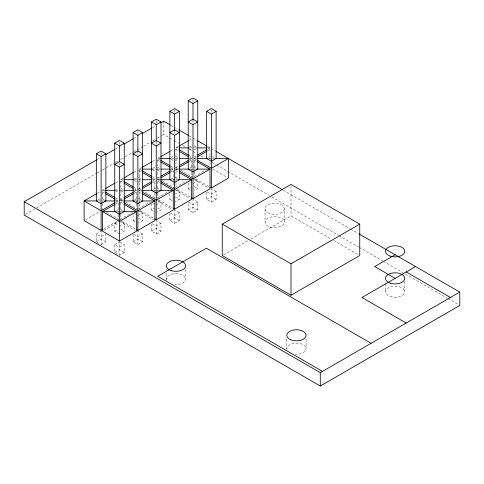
<?xml version="1.0" encoding="UTF-8"?>
<svg xmlns="http://www.w3.org/2000/svg" width="484" height="484" viewBox="0 0 484 484"><rect width="100%" height="100%" fill="white"/><g stroke="black" fill="none" stroke-linecap="round" stroke-linejoin="round"><path stroke-width="0.36" stroke-dasharray="2.42 1.81" d="M97.223 159.563L100.484 157.681M115.482 149.024L120.044 146.386M133.735 138.484L136.996 136.603M152.642 127.564L155.255 126.058M25.507 214.327L35.937 208.308M36.59 207.932L96.57 173.302M97.223 172.921L101.785 170.289M102.439 169.914L105.7 168.027M106.353 167.652L114.829 162.757M115.482 162.382L120.044 159.75M120.697 159.369L124.606 157.112M125.259 156.737L133.082 152.218M133.735 151.843L142.865 146.573M143.518 146.198L151.994 141.304M152.642 140.929L156.556 138.666M157.209 138.291L161.771 135.659M162.424 135.278L163.725 134.528L168.958 137.547M97.181 193.382L100.454 191.489M104.435 189.196L102.475 190.327L102.475 203.171M115.561 182.77L118.834 180.883M123.468 178.203L120.849 179.715L120.849 199.366L124.775 201.634M133.935 172.159L136.555 170.646M141.842 167.597L139.229 169.11L139.229 188.754L156.241 198.579M152.315 161.547L155.588 159.659M160.222 156.985L157.602 158.498L157.602 178.142L161.529 180.411M170.689 150.941L173.308 149.429M178.596 146.374L175.982 147.886L175.982 167.537L179.909 169.805M189.069 140.33L192.342 138.442M97.538 200.249L100.515 198.531M115.319 189.982L118.296 188.264M134.292 179.032L136.676 177.652M152.666 168.42L155.648 166.702M171.046 157.808L173.429 156.435M189.419 147.203L192.402 145.478M120.679 192.39L123.656 190.672M138.46 182.123L141.437 180.405M157.433 171.173L160.41 169.448M175.214 160.906L178.191 159.188M194.187 149.949L196.571 148.576M85.402 219.827L99.801 211.514M115.507 202.445L119.487 200.152L123.468 202.445M120.141 199.771L123.468 197.853M133.887 191.839L137.867 189.54L141.842 191.839M138.521 189.165L141.842 187.241M152.26 181.228L156.241 178.929M157.548 178.172L160.222 176.636M170.64 170.616L174.615 168.323M175.275 167.942L178.596 166.024M189.069 159.98L192.995 157.711M194.302 156.955L196.921 155.443M207.394 149.399L210.008 147.886L210.008 161.493M115.561 203.988L118.834 202.1M120.849 213.783L120.849 200.939L123.468 199.426M133.935 193.382L136.555 191.87M139.223 203.171L139.223 190.327L141.842 188.814M152.315 182.77L155.588 180.883M157.602 192.565L157.602 179.715L160.222 178.203M170.689 172.159L173.308 170.646M175.982 182.71L175.982 169.11L178.596 167.597M189.069 161.547L192.342 159.659M194.356 171.342L194.356 158.498L196.322 157.367M207.442 150.941L210.715 149.054M116.511 210.516L118.296 209.481M134.292 200.249L136.676 198.876M153.265 189.292L155.648 187.919M171.046 179.032L173.429 177.652M190.018 168.075L192.402 166.702M208.392 157.463L210.776 156.09M103.727 228.896L116.819 221.339M120.141 219.421L132.574 212.24M138.521 208.81L150.3 202.009M157.548 197.823L169.327 191.023M175.275 187.592L187.054 180.792M194.302 176.606L205.428 170.18M96.346 233.947L101.108 231.195L101.108 244.553L96.346 241.806L96.346 233.947L101.108 236.694L105.282 234.286M119.487 233.947L114.72 231.195L114.72 223.336L118.895 220.928M103.782 230.438L118.181 222.126M119.487 226.088L124.249 223.336L124.249 231.195L120.679 233.258M137.867 215.477L142.629 212.724L142.629 220.583L138.46 222.991M156.241 204.865L161.003 202.118L161.003 209.977L157.433 212.04M174.615 194.259L179.382 191.507L179.382 199.366L175.214 201.774M192.995 183.648L197.762 180.895L197.762 188.754L194.187 190.817M96.346 241.806L101.108 239.054L105.875 241.806L105.875 233.947M114.72 231.195L118.296 229.132M133.1 214.872L133.1 220.583L135.484 219.21M151.48 203.546L151.48 209.977L154.457 208.253M169.854 193.648L169.854 199.366L172.237 197.992M188.228 183.037L188.228 188.754L190.611 187.381M101.108 244.553L105.875 241.806M114.72 244.553L119.487 241.806L119.487 255.165L114.72 252.412L114.72 244.553L119.487 247.306L124.249 244.553L124.249 252.412L119.487 255.165M133.1 234.661L133.1 241.806L137.867 244.553L142.629 241.806L142.629 233.947L137.867 236.694L133.693 234.286M151.474 224.05L151.474 231.195L156.241 233.947L161.003 231.195L161.003 223.336L156.241 226.088L152.073 223.681M169.854 213.438L169.854 220.583L174.615 223.336L179.382 220.583L179.382 212.724L174.615 215.477L170.447 213.069M197.762 202.118L192.995 204.865L188.228 202.118L188.228 209.977L192.995 212.724L197.762 209.977L197.762 202.118L192.995 199.366L192.995 212.724M206.607 192.221L206.607 199.366L211.375 202.118L216.136 199.366L216.136 191.507L211.375 194.259L207.2 191.852M114.72 252.412L119.487 249.665L124.249 252.412M133.1 241.806L137.861 239.054L142.629 241.806M151.474 231.195L156.241 228.442L161.003 231.195M169.854 220.583L174.615 217.836L179.382 220.583M188.228 209.977L192.995 207.225L197.762 209.977M206.607 199.366L211.375 196.613L216.136 199.366M223.572 254.802L248.449 240.439M251.069 238.927L291.005 215.87L330.941 238.927M178.245 147.886L175.982 147.886L178.596 149.399M189.595 147.886L196.395 147.886M207.745 147.886L210.008 147.886M160.627 158.498L157.602 158.498L160.222 160.01M171.215 158.498L174.996 158.498M175.752 158.498L178.778 158.498M189.365 158.498L191.634 158.498L191.634 171.342M194.356 158.498L196.625 158.498M208.725 158.498L211.75 158.498M212.506 158.498L214.019 158.498M141.497 169.11L139.229 169.11L141.842 170.616M152.085 169.11L156.622 169.11M157.373 169.11L160.398 169.11M170.235 169.11L173.26 169.11L173.26 181.954M175.982 169.11L178.245 169.11M190.345 169.11L195.645 169.11M123.117 179.715L120.849 179.715L123.468 181.228M134.461 179.715L141.267 179.715M152.611 179.715L154.88 179.715L154.88 192.565M157.602 179.715L160.627 179.715M172.727 179.715L174.996 179.715M175.752 179.715L177.265 179.715M104.738 190.327L102.475 190.327L104.435 191.458M115.325 190.327L119.863 190.327M120.625 190.327L123.65 190.327M134.237 190.327L136.5 190.327L136.5 203.171M139.223 190.327L141.497 190.327M153.597 190.327L156.622 190.327M157.373 190.327L158.885 190.327M98.464 200.939L103.757 200.939M115.858 200.939L118.126 200.939L118.126 213.783M120.849 200.939L123.117 200.939M135.218 200.939L140.511 200.939M116.838 211.544L119.863 211.544M120.625 211.544L122.131 211.544M170.919 125.32L173.532 126.826M174.186 127.201L178.759 129.845M189.22 135.883L192.487 137.771M193.14 138.146L196.921 140.33M207.394 146.374L215.362 150.978M283.334 190.218L349.999 228.708M350.652 229.083L358.493 233.615M194.187 145.823L196.571 147.203M212.561 156.435L214.351 157.463M189.419 148.576L192.402 150.294M169.612 137.922L173.532 140.185M174.186 140.566L178.759 143.203M182.68 145.472L185.293 146.979M189.22 149.241L192.487 151.129M193.14 151.51L196.407 153.392M200.981 156.036L202.941 157.167M212.095 162.449L216.015 164.717M216.669 165.092L268.953 195.282M271.566 196.788L338.231 235.278M338.885 235.654L358.493 246.973M359.146 247.354L382.675 260.937M383.334 261.312L402.936 272.631M405.556 274.144L447.379 298.295M448.033 298.67L459.147 305.083M189.069 155.443L192.342 157.336M194.302 158.468L196.921 159.98M212.682 169.079L227.081 177.392M175.275 149.054L178.548 150.941M189.667 157.367L191.634 158.498M194.302 160.041L196.921 161.547M333.561 240.439L358.438 254.802M175.214 156.09L178.191 157.808M194.187 167.047L195.972 168.075M171.046 159.188L173.429 160.561M180.562 170.18L192.995 177.362M195.663 178.898L209.409 186.836M194.78 179.177L197.762 180.895M216.136 191.507L211.375 188.754L211.375 202.118M170.689 166.054L173.308 167.567M175.275 168.698L178.596 170.616M194.302 179.685L208.701 187.998M157.548 160.041L160.168 161.547M170.64 167.597L173.26 169.11M175.275 170.271L178.548 172.159M194.187 186.691L197.762 188.754M157.433 167.047L160.41 168.765M175.214 177.307L178.191 179.032M188.228 188.754L190.611 190.133M152.666 169.793L155.648 171.511M162.182 180.792L174.615 187.967M177.289 189.51L190.375 197.067M176.406 189.788L179.382 191.507M152.315 176.666L155.588 178.554M157.548 179.685L160.222 181.228M175.275 189.922L190.327 198.609M138.521 170.271L141.794 172.159M152.26 178.203L154.88 179.715M157.548 181.258L160.168 182.77M175.214 196.958L179.382 199.366M138.46 177.307L141.437 179.032M157.433 188.264L159.218 189.292M169.854 199.366L172.237 200.739M134.292 180.405L136.676 181.778M158.256 199.741L172.655 208.053M158.026 200.394L161.003 202.118M179.382 212.724L174.615 209.977L174.615 223.336M133.935 187.272L136.555 188.784M157.548 200.908L171.947 209.221M120.141 180.883L123.414 182.77M133.887 188.814L136.5 190.327M138.521 191.489L141.794 193.382M153.265 203.147L154.457 203.837M157.433 207.914L161.003 209.977M120.679 188.264L123.656 189.982M138.46 198.531L141.437 200.249M151.48 209.977L155.648 212.379M115.319 190.672L118.296 192.39M125.429 202.009L137.867 209.191M139.882 210.352L154.275 218.665M139.652 211.006L142.629 212.724M161.003 223.336L156.241 220.583L156.241 233.947M115.561 197.883L118.834 199.771M137.867 210.758L153.573 219.827M102.42 191.87L104.381 193.001M115.507 199.426L118.126 200.939M120.141 202.1L123.414 203.988M134.292 213.414L135.484 214.103M138.46 218.175L142.629 220.583M102.299 198.876L104.683 200.249M120.679 209.481L122.464 210.516M133.1 220.583L135.484 221.962M106.401 212.24L118.834 219.421M122.156 221.339L135.248 228.896M121.272 221.618L124.249 223.336M142.629 233.947L137.861 231.195L137.867 244.553M119.487 221.369L135.193 230.438M114.72 223.336L118.296 225.399M120.679 229.132L124.249 231.195M120.08 242.145L124.249 244.553M404.763 281.319L404.763 291.707A9.626 5.56 0 0 1 390.328 296.523A9.626 5.56 0 0 1 390.328 286.897A9.626 5.56 0 0 1 404.763 291.707M385.518 283.545L385.518 291.707M306.076 339.036L306.076 348.686A9.626 5.56 0 0 1 295.458 354.215M291.005 185.929L291.005 215.87M286.824 339.036L286.824 348.686M284.296 208.798A9.626 5.56 0 0 1 269.86 213.607A9.626 5.56 0 0 1 269.86 203.982A9.626 5.56 0 0 1 284.296 208.798L284.296 222.156A9.626 5.56 0 0 1 269.86 226.972A9.626 5.56 0 0 1 269.86 217.346A9.626 5.56 0 0 1 284.296 222.156M265.044 208.798L265.044 222.156M211.375 110.086L211.375 112.336M210.008 162.243L210.008 167.537M194.356 172.098L194.356 176.636M192.995 99.48L192.995 102.475M192.995 120.437L192.995 123.692M191.634 172.098L191.634 178.142M185.602 269.485L185.602 279.135A9.626 5.56 0 0 1 174.984 284.665M175.982 183.466L175.982 187.241M174.615 110.086L174.615 112.336M174.615 131.043L174.615 134.038M173.26 182.71L173.26 188.754M166.357 268.741L166.357 270.229M166.357 273.194L166.357 279.135M163.725 121.169L163.725 134.528M157.602 193.322L157.602 198.609M156.241 120.697L156.241 123.692M156.241 141.655L156.241 144.91M154.88 193.322L154.88 199.366M139.223 203.927L139.223 208.465M137.867 131.309L137.867 133.554M137.867 152.266L137.867 154.771M136.5 203.927L136.5 208.465M120.849 214.539L120.849 219.827M119.487 141.915L119.487 144.91M119.487 163.138L119.487 166.133M118.126 214.539L118.126 219.827M102.475 203.927L102.475 209.977M101.108 152.527L101.108 154.771M287.03 349.829A9.626 5.56 0 0 1 295.458 343.162A9.626 5.56 0 0 1 306.076 348.692M166.556 280.272A9.626 5.56 0 0 1 174.99 273.605A9.626 5.56 0 0 1 185.602 279.135"/><path stroke-width="0.73" d="M96.346 153.779L101.108 151.032L105.875 153.779L105.875 200.939L101.108 203.685L96.346 200.939L96.346 153.779L101.108 156.532L105.875 153.779M114.72 143.173L119.487 140.421L124.249 143.173L124.249 211.544L119.487 214.297L114.72 211.544L114.72 143.173L119.487 145.92L124.249 143.173M133.1 132.562L137.867 129.809L142.629 132.562L142.629 200.939L137.867 203.685L133.1 200.939L133.1 132.562L137.867 135.314L142.629 132.562M151.48 121.95L156.241 119.203L161.003 121.95L161.003 190.327L156.241 193.08L151.474 190.327L151.48 121.95L156.241 124.703L161.003 121.95M169.854 111.344L174.615 108.591L179.382 111.344L179.382 179.715L174.615 182.468L169.854 179.715L169.854 111.344L174.615 114.091L179.382 111.344M188.228 100.733L192.995 97.98L197.762 100.733L197.762 169.11L192.995 171.856L188.228 169.11L188.228 100.733L192.995 103.485L197.762 100.733M359.146 233.99L459.8 292.1L459.8 305.464L320.275 386.02L24.2 215.084L24.2 201.725L96.57 159.938M105.7 154.668L114.829 149.399M123.958 144.129L133.082 138.86M142.211 133.59L151.994 127.939M161.118 122.67L163.725 121.169L170.265 124.939M119.487 161.638L114.72 164.391L119.487 167.143L124.249 164.391L119.487 161.638L119.487 145.92M137.861 151.032L133.1 153.779L137.867 156.532L142.629 153.779L137.861 151.032L137.867 135.314M206.607 111.344L211.375 108.591L216.136 111.344L216.136 158.498L211.375 161.251L206.607 158.498L206.607 111.344L211.375 114.091L216.136 111.344M156.241 145.92L161.003 143.173L156.241 140.421L151.474 143.173L156.241 145.92L156.241 219.797L154.934 219.04M174.615 135.314L179.382 132.562L174.615 129.809L169.854 132.562L174.615 135.314L174.615 209.191L173.308 208.435M192.995 124.703L197.762 121.95L192.995 119.203L188.228 121.95L192.995 124.703L192.995 198.579L191.688 197.823M96.528 193.757L84.095 200.939L84.095 220.583L101.108 230.408L103.074 229.277M105.742 188.439L114.908 183.146M124.122 177.828L133.281 172.54M142.496 167.216L151.661 161.928M160.876 156.61L170.035 151.317M179.249 145.999L188.415 140.711M114.853 202.826L101.108 210.758L84.095 200.939L97.707 200.939M124.067 197.508L133.233 192.215M142.447 186.897L151.607 181.609M160.821 176.285L169.987 170.997M179.201 165.673L188.361 160.386M197.575 155.068L206.741 149.774M114.908 204.369L102.475 211.544L102.475 231.195L119.487 241.02L136.5 231.195L136.5 211.544L124.067 204.369M124.122 199.045L133.281 193.757M142.496 188.439L151.661 183.146M160.876 177.828L170.035 172.54M179.249 167.216L188.415 161.928M197.629 156.61L206.789 151.317M210.062 187.211L211.375 187.967L228.387 178.142L228.387 158.498L211.375 168.323L197.629 160.386M136.555 229.652L137.867 230.408L154.88 220.583L154.88 200.939L142.447 193.757M156.241 219.797L173.26 209.977L173.26 190.327L160.821 183.146M174.615 209.191L191.634 199.366L191.634 179.715L179.201 172.54M192.995 198.579L210.008 188.754L210.008 169.11L197.575 161.928M222.265 224.122L291.005 184.434L359.745 224.122L359.745 255.558L291.005 295.246L222.265 255.558L222.265 224.122L291.005 263.81L359.745 224.122M395.138 254.772L374.725 266.563L395.138 278.348M415.562 266.563L361.959 297.503L406.203 323.046M24.2 201.725L320.275 372.656L459.8 292.1M179.007 147.886L188.833 147.886M197.908 147.886L206.983 147.886M160.627 158.498L170.459 158.498M179.534 158.498L188.609 158.498M197.381 158.498L207.969 158.498M214.775 158.498L228.387 158.498M142.254 169.11L152.085 169.11M161.16 169.11L170.235 169.11M179.007 169.11L189.595 169.11M196.395 169.11L210.008 169.11L192.995 178.929L179.249 170.997M123.874 179.715L133.705 179.715M142.78 179.715L151.855 179.715M160.627 179.715L171.215 179.715M178.021 179.715L191.634 179.715L174.615 189.54L160.876 181.609M105.5 190.327L114.575 190.327M124.4 190.327L133.475 190.327M142.248 190.327L152.835 190.327M159.647 190.327L173.26 190.327L156.241 200.152L142.496 192.215M104.514 200.939L115.101 200.939M123.874 200.939L134.461 200.939M141.267 200.939L154.88 200.939L137.867 210.758L124.122 202.826M116.087 211.544L102.475 211.544L119.487 221.369L136.5 211.544L122.888 211.544M179.413 130.22L188.566 135.508M197.575 140.711L206.862 146.071M215.955 151.317L282.68 189.843M406.203 271.966L450.441 297.503M179.249 149.774L188.415 155.068M179.201 151.317L188.361 156.61M160.876 160.386L170.035 165.673M160.821 161.928L169.987 167.216M142.496 170.997L151.661 176.285M142.447 172.54L151.607 177.828M124.122 181.609L133.281 186.897M124.067 183.146L133.233 188.439M371.101 343.313L206.39 248.213L157.766 276.291L322.477 371.385M105.742 192.215L114.908 197.508M105.693 193.757L114.853 199.045M320.275 372.656L320.275 386.02M291.005 263.81L291.005 295.246M211.375 114.091L211.375 187.967M192.995 103.485L192.995 119.947M174.615 114.091L174.615 130.559M156.241 124.703L156.241 141.171M137.867 156.532L137.867 230.408M119.487 167.143L119.487 241.02M101.108 156.532L101.108 230.408M390.328 283.164A9.626 5.56 0 0 0 404.763 278.348A9.626 5.56 0 0 0 390.328 273.539A9.626 5.56 0 0 0 390.328 283.164M290.799 339.829A9.626 5.56 0 0 0 306.021 335.902A9.626 5.56 0 0 0 292.524 330.251A9.626 5.56 0 0 0 290.799 339.829M171.167 270.586A9.626 5.56 0 0 0 185.602 265.776A9.626 5.56 0 0 0 171.167 260.961A9.626 5.56 0 0 0 171.167 270.586M390.328 256.139A9.626 5.56 0 0 0 404.763 251.329A9.626 5.56 0 0 0 390.328 246.513A9.626 5.56 0 0 0 390.328 256.139"/></g></svg>
